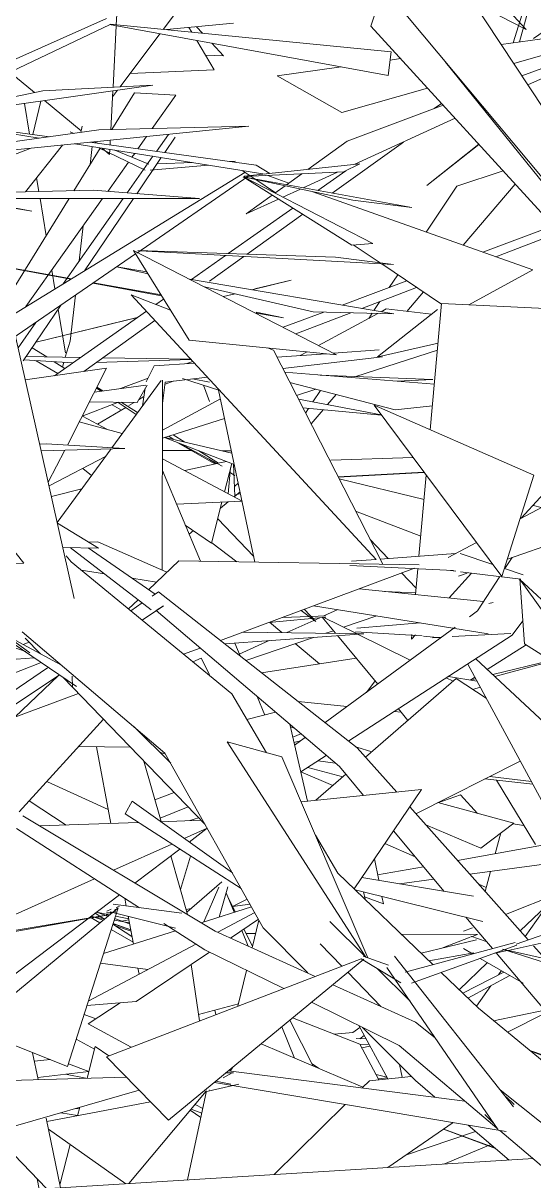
# Model space of a CAD drawing. Header units: millimetres. Extents: x 78096 to 288885, y -20632 to 149556.
# Drawn here: x 251387.7 to 251546.7, y 94326.8 to 94686.9 of the extents above; entities that cross this region are included whole.
import ezdxf

# ---------------------------------------------------------------- set-up
doc = ezdxf.new("R2010")
doc.units = ezdxf.units.MM
doc.layers.add('G-IMPT', color=8, linetype='Continuous', lineweight=9)
doc.layers.add('L-PLNT', color=71, linetype='Continuous', lineweight=9)

# ---------------------------------------------------------------- blocks, each defined once
blk = doc.blocks.new('ZZ-V - Tree Broadleaf 1 - 3dtree rotund SIMPLU-4826059-TOMH A-A')
at = {"layer": 'G-IMPT'}
for p, q in [((25920.43, 94558.52), (25810.83, 94724.53)), ((25796.48, 94706.32), (25920, 94558.25)), ((25799.48, 94686.02), (25803.47, 94697.95)), ((25717.16, 94688.39), (25554.16, 94615.78)), ((25718.11, 94686.41), (25568.38, 94615.09)), ((25804.9, 94670.65), (25718.13, 94686.45)), ((25805.8, 94677.97), (25718.36, 94686.61)), ((25799.48, 94686.02), (25917.53, 94556.68)), ((25886.93, 94686.84), (25840.04, 94680.29)), ((25843.94, 94674.37), (25886.97, 94686.62)), ((25846.5, 94670.5), (25887.58, 94685.79)), ((25887.87, 94685.77), (25848.36, 94667.69)), ((25805.8, 94677.97), (25804.9, 94670.65)), ((25808.71, 94675.9), (25805.49, 94675.45)), ((25917.75, 94556.82), (25822.75, 94674.82)), ((25790.23, 94673.32), (25770.35, 94670.54)), ((25731.56, 94667.6), (25655.01, 94656.79)), ((25731.56, 94667.6), (25697.34, 94665.91)), ((25790.44, 94659.14), (25770.35, 94670.54)), ((25652.57, 94656.45), (25697.34, 94665.91)), ((25790.44, 94659.14), (25817.09, 94666.72)), ((25792.06, 94650.25), (25821.97, 94661.38)), ((25696.26, 94651.12), (25657.95, 94657.21)), ((25699.46, 94651.57), (25659.03, 94657.1)), ((25825.68, 94657.31), (25794.43, 94643.01)), ((25714.79, 94653.69), (25621.43, 94640.77)), ((25761.51, 94654.85), (25621.86, 94640.73)), ((25714.79, 94653.69), (25761.51, 94654.85)), ((25766.46, 94639.97), (25707.31, 94649.37)), ((25763.77, 94642.77), (25712.04, 94649.85)), ((25792.06, 94650.25), (25779.85, 94641.43)), ((25833.04, 94649.25), (25816.86, 94636.41)), ((25816.86, 94636.41), (25833.07, 94649.21)), ((25763.77, 94642.77), (25768.02, 94640.14)), ((25777.96, 94640.06), (25773.22, 94636.64)), ((25789.07, 94640.56), (25778.45, 94635.7)), ((25713.04, 94634.91), (25604.1, 94632.38)), ((25713.04, 94634.91), (25746.13, 94632.33)), ((25772.78, 94636.31), (25769.63, 94634.04)), ((25777.58, 94635.3), (25772.08, 94632.79)), ((25746.13, 94632.33), (25604.17, 94632.31)), ((25693.92, 94628.38), (25673.76, 94632.32)), ((25768.78, 94633.42), (25760.66, 94627.56)), ((25770.76, 94632.18), (25760.66, 94627.56)), ((25693.92, 94628.38), (25679.12, 94630.89)), ((25611.69, 94624.49), (25706.27, 94607.41)), ((25706.05, 94607.28), (25611.71, 94624.46)), ((25713.15, 94606.17), (25734.16, 94602.37)), ((25734.31, 94602.14), (25712.94, 94606.03)), ((25737.08, 94597.67), (25724.87, 94602.43)), ((25801.13, 94520.12), (25724.87, 94602.43)), ((25821.5, 94599.74), (25817.98, 94560.39)), ((25880.92, 94596.78), (25821.5, 94599.74)), ((25772.24, 94595.23), (25763.32, 94596.85)), ((25772.24, 94595.23), (25763.73, 94596.99)), ((25820.24, 94597.88), (25801.51, 94583.17)), ((25769.13, 94585.2), (25767.33, 94585.9)), ((25769.13, 94585.2), (25803.17, 94518.6)), ((25787.85, 94584.27), (25802.01, 94585.27)), ((25820.39, 94587.35), (25801.74, 94583.17)), ((25732.02, 94580.3), (25744.54, 94581.19)), ((25770.24, 94583.02), (25785.55, 94584.1)), ((25772.02, 94579.53), (25803.14, 94583.17)), ((25732.02, 94580.3), (25729.56, 94575.3)), ((25819.25, 94574.62), (25772.64, 94578.33)), ((25818.78, 94576.12), (25783.73, 94577.45)), ((25729.42, 94574.28), (25713.43, 94572.18)), ((25734.18, 94575.81), (25718.86, 94554.86)), ((25726.69, 94568.94), (25729.82, 94574.34)), ((25734.5, 94516.73), (25734.66, 94575.86)), ((25735.48, 94575.26), (25734.64, 94568.56)), ((25735.48, 94575.26), (25748.61, 94576.8)), ((25752.5, 94572.6), (25740.8, 94576.39)), ((25749.23, 94575.26), (25744, 94576.26)), ((25807.02, 94566.64), (25774.28, 94575.12)), ((25818.78, 94576.12), (25807.65, 94575.55)), ((25729.25, 94573.34), (25728.35, 94567.85)), ((25763.38, 94519.27), (25752.06, 94572.74)), ((25726.69, 94568.94), (25711.84, 94569.08)), ((25802.7, 94565.06), (25776.9, 94569.98)), ((25778.31, 94567.23), (25802.76, 94564.99)), ((25800.46, 94568.07), (25850.16, 94546.28)), ((25800.46, 94568.07), (25840.28, 94514.75)), ((25807.02, 94566.64), (25818.65, 94567.92)), ((25718.59, 94554.5), (25701.85, 94531.61)), ((25864.23, 94552.66), (25846.29, 94532.9)), ((25746.42, 94519.56), (25734.59, 94547.78)), ((25816.71, 94546.31), (25814.45, 94521.08)), ((25850.16, 94546.28), (25840.28, 94514.75)), ((25845.9, 94532.69), (25859.55, 94540.01)), ((25841.98, 94520.19), (25866.49, 94528.65)), ((25711.69, 94525.45), (25714.53, 94525.6)), ((25735.95, 94516.09), (25714.53, 94525.6)), ((25804.82, 94520.39), (25799.22, 94526.32)), ((25823.5, 94520.67), (25832.33, 94525.4)), ((25739.71, 94519.67), (25730.26, 94510.67)), ((25739.71, 94519.67), (25814.51, 94518.41)), ((25793.44, 94519.56), (25801.11, 94520.12)), ((25802.35, 94520.21), (25825.81, 94521.9)), ((25837.48, 94518.5), (25827.29, 94521.99)), ((25843.45, 94520.69), (25841.2, 94517.23)), ((25709.34, 94516.81), (25716.55, 94515.64)), ((25813.07, 94517.38), (25752.64, 94494.88)), ((25792.94, 94518.26), (25825.17, 94516.64)), ((25814.11, 94517.2), (25813.39, 94509.19)), ((25825.91, 94516.44), (25824.27, 94516.64)), ((25846.19, 94513.95), (25827.37, 94516.26)), ((25846.92, 94515.27), (25841.07, 94517.27)), ((25725.1, 94514.24), (25732.71, 94513.01)), ((25813.56, 94511.12), (25809.06, 94515.89)), ((25830.81, 94515.84), (25823.82, 94508.13)), ((25826.77, 94514.93), (25829.4, 94515.84)), ((25839.6, 94514.76), (25832.68, 94504.12)), ((25845.69, 94514.04), (25856.32, 94499.38)), ((25890.53, 94472.13), (25845.73, 94514.01)), ((25845.81, 94514.08), (25847.31, 94493.84)), ((25795.86, 94510.97), (25834.58, 94507.04)), ((25803.75, 94510.17), (25813.44, 94509.71)), ((25727.02, 94507.58), (25724.02, 94504.73)), ((25836.03, 94497.01), (25781.66, 94505.68)), ((25836.24, 94506.35), (25837.5, 94506.7)), ((25832.68, 94504.12), (25830.19, 94502.29)), ((25825.76, 94499.04), (25785.27, 94469.34)), ((25795.09, 94498.69), (25814.78, 94500.4)), ((25846.78, 94500.97), (25843.46, 94496.5)), ((25753.97, 94493.83), (25797.27, 94497)), ((25797.27, 94497), (25759.73, 94497.52)), ((25843.46, 94496.5), (25792.57, 94463.63)), ((25794.73, 94497.58), (25815.43, 94496.29)), ((25812.27, 94496.72), (25812.14, 94495.27)), ((25813.35, 94496.6), (25812.14, 94495.27)), ((25821.18, 94495.69), (25815.89, 94496.21)), ((25818.69, 94495.75), (25821.48, 94495.9)), ((25824.74, 94496.08), (25843.08, 94497.07)), ((25691.29, 94493.6), (25693.11, 94494.36)), ((25746.35, 94492.53), (25741.18, 94490.61)), ((25758.77, 94490.07), (25757.1, 94494.06)), ((25887.85, 94468.12), (25847.31, 94493.84)), ((25678.53, 94488.32), (25694.67, 94489.5)), ((25696.82, 94488.03), (25684.15, 94483.09)), ((25859.7, 94432.02), (25829.62, 94487.55)), ((25866.3, 94457.37), (25832.16, 94489.19)), ((25702.24, 94483.99), (25688.64, 94471.04)), ((25708.49, 94478.44), (25688.64, 94471.04)), ((25766.47, 94471.71), (25764.06, 94477.46)), ((25690, 94441.59), (25716.23, 94470.43)), ((25779, 94464.75), (25775.72, 94462.34)), ((25708.46, 94461.88), (25724.67, 94461.69)), ((25714.07, 94461.82), (25718.53, 94437.99)), ((25785.61, 94459.13), (25777.65, 94453.99)), ((25728.84, 94457.38), (25734.19, 94438.54)), ((25727.06, 94438.29), (25696.35, 94437.2)), ((25746.61, 94438.98), (25734.01, 94438.53)), ((25743.08, 94438.85), (25745.84, 94439.77)), ((25741.39, 94433.27), (25748.55, 94436.49)), ((25748.56, 94436.46), (25742.91, 94432.19)), ((25719.4, 94423.4), (25737.56, 94431.55)), ((25740, 94429.99), (25726.04, 94419.43)), ((25737.22, 94427.88), (25742.41, 94409.63)), ((25684.62, 94407.79), (25713.49, 94420.75)), ((25721.21, 94415.78), (25682.76, 94386.72)), ((25752.17, 94418.19), (25747.43, 94407.36)), ((25754.93, 94418.23), (25752.23, 94408.87)), ((25754.41, 94416.4), (25756.92, 94410.35)), ((25797.2, 94416.7), (25797.68, 94414.38)), ((25722.9, 94414.7), (25723.35, 94412.3)), ((25757.28, 94410.46), (25755.01, 94414.96)), ((25723.95, 94409.1), (25725.56, 94400.47)), ((25759.28, 94404.65), (25761.29, 94399.81)), ((25762.66, 94399.84), (25759.98, 94405.12)), ((25726.97, 94392.94), (25727.32, 94391.07)), ((25750.86, 94379.9), (25751.25, 94378.5)), ((25710.2, 94378.59), (25713.87, 94377.21)), ((25781.55, 94362.5), (25774.3, 94376.82)), ((25771.71, 94374.68), (25775.74, 94364.98)), ((25795.71, 94375.1), (25804.77, 94358.56)), ((25713.45, 94367.74), (25707.74, 94370.87)), ((25711.15, 94358.73), (25713.67, 94368.57)), ((25717.94, 94365.71), (25713.67, 94368.57)), ((25796.95, 94355.93), (25765.32, 94369.42)), ((25705.3, 94363.24), (25711.7, 94360.87)), ((25808.38, 94362.95), (25809.2, 94359.01)), ((25796.74, 94355.73), (25799.02, 94357.97)), ((25812.02, 94359.29), (25799.02, 94357.97)), ((25748.35, 94354.83), (25742.41, 94327.08)), ((25747.16, 94349.28), (25744.79, 94350.58)), ((25769.4, 94328.74), (25791.52, 94350.57)), ((25702.92, 94347.99), (25708.18, 94347.11)), ((25707.55, 94349.31), (25708.72, 94349.21)), ((25708.18, 94347.08), (25708.84, 94349.68)), ((25746.57, 94346.54), (25743.27, 94348.75)), ((25743.57, 94349.12), (25746.86, 94347.9)), ((25825.06, 94344.91), (25804.73, 94330.92)), ((25832.05, 94342.14), (25810.3, 94334.75)), ((25838.31, 94336.84), (25822.08, 94342.86)), ((25822.14, 94342.9), (25838.02, 94337.09)), ((25702.67, 94325.55), (25705.88, 94338.1)), ((25836.85, 94338.08), (25822.19, 94331.99)), ((25695.57, 94327.42), (25696.26, 94324.24))]:
    blk.add_line(p, q, dxfattribs=at)
blk = doc.blocks.new('ZZ-V - Tree Broadleaf 1 - 3dtree rotund SIMPLU-4826034-TOMH A-A')
at = {"layer": 'G-IMPT'}
for p, q in [((25796.04, 94643.19), (25760.01, 94639.27)), ((25796.04, 94643.19), (25790.97, 94640.64)), ((25760.27, 94640.43), (25683.87, 94593.72)), ((25761.17, 94639.18), (25726.58, 94615.4)), ((25812.19, 94629.61), (25759.74, 94639.07)), ((25759.74, 94639.06), (25793.89, 94631.86)), ((25759.77, 94639.08), (25793.51, 94617.88)), ((25800.08, 94618.42), (25759.79, 94639.1)), ((25760.01, 94639.26), (25790.97, 94640.64)), ((25812.19, 94629.61), (25793.89, 94631.86)), ((25800.08, 94618.42), (25793.51, 94617.88)), ((25726.22, 94615.16), (25687.69, 94588.67)), ((25742.89, 94588.31), (25725.56, 94616.23)), ((25788.79, 94583.78), (25725.56, 94616.23)), ((25726.95, 94616.17), (25788.43, 94614.15)), ((25806.52, 94611.8), (25727.6, 94616.1)), ((25806.52, 94611.8), (25788.43, 94614.15)), ((25729.72, 94609.53), (25720.42, 94611.11)), ((25720.42, 94611.11), (25730.11, 94608.9)), ((25806.64, 94596.48), (25743, 94607.28)), ((25747.67, 94604.89), (25781.55, 94597.14)), ((25806.64, 94596.48), (25781.55, 94597.14)), ((25691.42, 94518.99), (25632.02, 94592.91)), ((25688.74, 94590), (25707.16, 94507.99)), ((25742.89, 94588.31), (25788.79, 94583.78)), ((25691.9, 94575.93), (25717.22, 94579.58)), ((25717.22, 94579.58), (25704.99, 94555.69)), ((25698.42, 94556.09), (25696.4, 94555.91)), ((25722.87, 94554.62), (25698.42, 94556.09)), ((25722.87, 94554.62), (25696.85, 94553.89)), ((25704.17, 94554.09), (25699.05, 94544.09)), ((25701.91, 94531.37), (25714.66, 94523.65)), ((25703.59, 94523.86), (25714.66, 94523.65)), ((25705.92, 94523.82), (25731.11, 94504.43)), ((25711.43, 94523.72), (25732.31, 94509.25)), ((25706.21, 94519.38), (25704.67, 94521.17)), ((25691.42, 94518.99), (25631.53, 94517.5)), ((25756.19, 94478.25), (25706.21, 94519.38)), ((25733.32, 94509.99), (25731.36, 94508.65)), ((25795.24, 94461.54), (25733.32, 94509.99)), ((25670.16, 94507.91), (25693.28, 94491.03)), ((25728.32, 94506.58), (25724.74, 94504.13)), ((25734.91, 94505.65), (25728.26, 94501.24)), ((25734.91, 94505.65), (25732.62, 94504.21)), ((25789.68, 94455.66), (25732.62, 94504.21)), ((25672.55, 94497.97), (25692.06, 94491.44)), ((25685.5, 94495.74), (25707.82, 94480.55)), ((25686, 94496.47), (25703.17, 94487.17)), ((25735.38, 94459.86), (25690.9, 94497.57)), ((25691.89, 94495.63), (25696.64, 94490.7)), ((25746.61, 94489.39), (25744.05, 94488.24)), ((25746.61, 94489.39), (25749.23, 94484.32)), ((25698.77, 94486.4), (25680.08, 94473.64)), ((25702.52, 94484.16), (25681.2, 94470.01)), ((25706.49, 94483.81), (25706.61, 94480.49)), ((25703.72, 94483.38), (25747.89, 94437.65)), ((25767.01, 94459.99), (25756.19, 94478.25)), ((25760.9, 94470.29), (25769.82, 94472.56)), ((25725.8, 94467.99), (25737.16, 94456.7)), ((25779.76, 94444.92), (25774.21, 94468.82)), ((25771.78, 94458.68), (25754.72, 94463.35)), ((25754.72, 94463.35), (25797.87, 94396.39)), ((25765.99, 94405.52), (25735.38, 94459.86)), ((25771.78, 94458.68), (25798.54, 94396.15)), ((25807.53, 94447.73), (25795.24, 94461.54)), ((25797.22, 94446.68), (25789.68, 94455.66)), ((25815.19, 94448.5), (25777.76, 94444.72)), ((25815.19, 94448.5), (25794.25, 94417.68)), ((25725.12, 94444.87), (25722.95, 94440.92)), ((25725.12, 94444.87), (25756.37, 94422.59)), ((25759.11, 94417.73), (25722.95, 94440.92)), ((25838.57, 94412.84), (25811.57, 94443.18)), ((25751.02, 94404.48), (25691.16, 94440.31)), ((25727.45, 94411.77), (25689.12, 94436.44)), ((25789.17, 94422.56), (25782.21, 94434.31)), ((25822.27, 94416.86), (25806.47, 94435.67)), ((25818.8, 94394.09), (25789.17, 94422.56)), ((25796.63, 94421.18), (25831.4, 94415.33)), ((25794.59, 94417.35), (25834.28, 94407.44)), ((25892.17, 94417.12), (25844.71, 94400.44)), ((25675.29, 94374.15), (25720.8, 94411.76)), ((25705.02, 94362.38), (25720.8, 94411.76)), ((25719.25, 94412.83), (25740.6, 94410.06)), ((25720.19, 94411.83), (25721.18, 94412.3)), ((25746.63, 94407.11), (25762.31, 94412.05)), ((25848.48, 94401.77), (25838.57, 94412.84)), ((25913.13, 94414.22), (25842.16, 94398.51)), ((25631.13, 94395), (25718.29, 94409.69)), ((25717.33, 94409.5), (25644.93, 94396.48)), ((25717.22, 94410.17), (25718.86, 94410.15)), ((25717.25, 94410.7), (25718.62, 94411.29)), ((25718.29, 94410.51), (25738.66, 94405.43)), ((25719.86, 94411.31), (25719.86, 94410.14)), ((25751.83, 94404.11), (25763.34, 94410.23)), ((25755.79, 94402.31), (25764.5, 94408.16)), ((25831.21, 94406.22), (25829, 94408.85)), ((25716.25, 94397.53), (25738.61, 94404.58)), ((25747.81, 94398.66), (25735.06, 94406.87)), ((25782.12, 94390.35), (25751.02, 94404.48)), ((25764.63, 94407.93), (25762.51, 94399.26)), ((25779.89, 94391.56), (25765.99, 94405.52)), ((25786.69, 94407.5), (25797.86, 94396.42)), ((25837.31, 94399.05), (25831.21, 94406.22)), ((25844.41, 94400.96), (25810.12, 94391.76)), ((25815.14, 94397.6), (25832.4, 94401.76)), ((25830.56, 94402.88), (25835.41, 94401.28)), ((25711.5, 94382.66), (25745, 94400.47)), ((25726.38, 94382.58), (25749.23, 94397.91)), ((25772.34, 94386.6), (25747.81, 94398.66)), ((25783.72, 94400.56), (25790.48, 94393.56)), ((25844.9, 94400.12), (25812.1, 94388.28)), ((25817.56, 94395.28), (25831.49, 94397.7)), ((25828.32, 94399.03), (25831.15, 94397.4)), ((25841.87, 94398.45), (25837.74, 94397.53)), ((25874.59, 94355.14), (25838.46, 94397.69)), ((25914.59, 94375.41), (25840.44, 94398.9)), ((25840.44, 94398.9), (25896.53, 94386.22)), ((25853.73, 94395.9), (25850.14, 94399.9)), ((25715.28, 94394.5), (25730.06, 94392.53)), ((25796.48, 94395.87), (25717.13, 94365.39)), ((25736.5, 94345.66), (25797.29, 94395.77)), ((25743.54, 94394.09), (25746.13, 94376.53)), ((25796.48, 94395.9), (25808.8, 94388.37)), ((25797.03, 94396.69), (25804.91, 94393.85)), ((25806.88, 94396.74), (25843.92, 94349.82)), ((25833.54, 94396.02), (25846.84, 94388.32)), ((25760.81, 94392.27), (25758.08, 94381.12)), ((25792.32, 94391.67), (25802.56, 94381.07)), ((25801.41, 94392.89), (25811.68, 94382.69)), ((25804.47, 94393.21), (25839.09, 94342.68)), ((25832.97, 94380.47), (25821.36, 94391.62)), ((25813.39, 94376.15), (25787.66, 94387.83)), ((25711.07, 94381.3), (25726.38, 94382.58)), ((25721.43, 94382.17), (25711.5, 94375.66)), ((25745.83, 94378.56), (25758.27, 94381.89)), ((25808.27, 94368.92), (25781, 94382.34)), ((25878.44, 94343.18), (25832.97, 94380.47)), ((25711.5, 94375.66), (25724.86, 94368.36)), ((25819.5, 94371.27), (25813.39, 94376.15)), ((25675.29, 94374.15), (25705.02, 94362.38)), ((25813.33, 94357.98), (25796.83, 94374.55)), ((25838.73, 94343.2), (25808.27, 94368.92)), ((25694.19, 94366.67), (25695.92, 94358.3)), ((25736.5, 94345.66), (25717.13, 94365.39)), ((25756.53, 94362.18), (25755.71, 94360.97)), ((25659.2, 94357.25), (25723.33, 94359.08)), ((25751.24, 94357.81), (25755.89, 94356.93)), ((25753.53, 94358.85), (25756.32, 94360.42)), ((25754.42, 94360.43), (25756.7, 94360.43)), ((25755.16, 94361.04), (25828.74, 94351.64)), ((25819.41, 94352.83), (25813.33, 94357.98)), ((25672.08, 94339.17), (25727.35, 94354.98)), ((25748.21, 94354.66), (25724.18, 94325.96)), ((25747.89, 94354.52), (25758.38, 94356.93)), ((25749.23, 94355.05), (25749.3, 94355.01)), ((25750.8, 94357.45), (25841.54, 94342.12)), ((25869.94, 94331.05), (25839.7, 94355.17)), ((25698.6, 94345.27), (25730.89, 94351.38)), ((25841.6, 94352.97), (25844.06, 94350.52)), ((25835, 94347.48), (25837.74, 94344.64)), ((25698.39, 94346.31), (25702.86, 94324.65)), ((25842.56, 94333.25), (25829.71, 94344.12)), ((25681.63, 94341.9), (25698.5, 94324.38)), ((25699.1, 94342.88), (25723.22, 94325.9)), ((25853.94, 94330.36), (25839.63, 94342.45)), ((25694.33, 94324.12), (25850.14, 94333.71))]:
    blk.add_line(p, q, dxfattribs=at)
blk = doc.blocks.new('ZZ-V - Tree Broadleaf 2 - 3dtree rotund SIMPLU-4826084-TOMH A-A')
at = {"layer": 'G-IMPT'}
for p, q in [((25756.74, 94686.92), (25735.81, 94684.89)), ((25743.74, 94684.1), (25742.86, 94685.57)), ((25747.08, 94683.77), (25745.21, 94685.8)), ((25750.74, 94672.35), (25745.28, 94681.51)), ((25753.61, 94676.72), (25749.97, 94680.65)), ((25747.99, 94676.97), (25753.61, 94676.72)), ((25750.74, 94672.35), (25724.56, 94671.3)), ((25691.64, 94661.96), (25693.2, 94652.42)), ((25694.25, 94652.28), (25696.71, 94662.68)), ((25712.13, 94642.99), (25712.76, 94648.5)), ((25695.44, 94638.81), (25696.14, 94634.52)), ((25826.28, 94636.24), (25840.63, 94640.93)), ((25826.28, 94636.24), (25816.73, 94621.94)), ((25844.38, 94636.82), (25828.23, 94617.85)), ((25696.5, 94632.33), (25698.4, 94620.8)), ((25708.7, 94612.98), (25709.94, 94623.87)), ((25700.15, 94610.1), (25701.11, 94604.26)), ((25807.85, 94608.65), (25805.22, 94604.71)), ((25815.84, 94603.3), (25810.7, 94597.27)), ((25705.85, 94588.01), (25707.48, 94602.27)), ((25802.29, 94600.32), (25800.43, 94597.54)), ((25702.16, 94597.88), (25704.38, 94584.34)), ((25799.85, 94596.66), (25798.79, 94595.08)), ((25694.04, 94585.93), (25698.57, 94583.09)), ((25704.35, 94583), (25705.85, 94588.01)), ((25695.29, 94581.83), (25702.03, 94577.95)), ((25700.94, 94581.59), (25704.25, 94579.51)), ((25703.45, 94580.01), (25703.87, 94581.39)), ((25716.08, 94572.53), (25714.2, 94573.7)), ((25714.03, 94573.35), (25715.47, 94572.45)), ((25715.52, 94572.45), (25714.07, 94573.43)), ((25783.81, 94572.65), (25781.45, 94569.12)), ((25788.67, 94571.39), (25785.99, 94568.25)), ((25718.91, 94568.23), (25721.8, 94566.56)), ((25726.41, 94565.18), (25720.78, 94568.95)), ((25726.86, 94565.8), (25721.76, 94568.99)), ((25780.09, 94567.07), (25779.13, 94565.64)), ((25784.64, 94566.65), (25780.87, 94562.23)), ((25737.94, 94557.48), (25736.55, 94558.41)), ((25741.61, 94556.6), (25737.96, 94558.88)), ((25739.4, 94556.42), (25750.9, 94549.81)), ((25740.26, 94556.09), (25753.22, 94549.12)), ((25752.09, 94550.07), (25745.93, 94553.91)), ((25741.55, 94547.72), (25751.64, 94549.97)), ((25749.23, 94551.19), (25751.29, 94549.89)), ((25751.86, 94550.02), (25754.5, 94550.61)), ((25753.94, 94541.12), (25756.18, 94549.96)), ((25755.83, 94548.6), (25755.04, 94540.53)), ((25756.67, 94549.77), (25757.12, 94539.8)), ((25812.6, 94551.81), (25787.06, 94551)), ((25755.47, 94547.17), (25757.11, 94546.23)), ((25755.49, 94547.25), (25757.11, 94546.23)), ((25816.01, 94547.25), (25789.27, 94545.8)), ((25789.27, 94545.8), (25816.01, 94547.25)), ((25816.07, 94547.17), (25789.32, 94545.7)), ((25758.19, 94543.78), (25756.98, 94542.82)), ((25749.89, 94525.17), (25753.12, 94537.92)), ((25755.03, 94538), (25752.65, 94536.03)), ((25758.76, 94541.08), (25756.9, 94539.54)), ((25758.86, 94540.64), (25757.11, 94540.05)), ((25852.49, 94536.22), (25850.14, 94536.88)), ((25741.7, 94530.81), (25749.89, 94525.17)), ((25751.8, 94532.69), (25763.02, 94520.97)), ((25744.22, 94529.08), (25742.89, 94527.98)), ((25757.77, 94519.37), (25749.93, 94525.3)), ((25785.49, 94502.13), (25767.75, 94500.5)), ((25780.27, 94502.36), (25771.97, 94502.08)), ((25783.59, 94501.95), (25773.31, 94497.33)), ((25782.34, 94500.79), (25777.78, 94504.24)), ((25778.71, 94504.59), (25782.34, 94500.79)), ((25785.32, 94502.53), (25780.82, 94502.38)), ((25784.29, 94502.14), (25788.47, 94497.12)), ((25795.01, 94497.03), (25784.63, 94502.14)), ((25789.21, 94504.48), (25784.85, 94502.52)), ((25790.96, 94499.02), (25801.33, 94502.55)), ((25767.78, 94494.84), (25758.52, 94490.68)), ((25760.56, 94488.68), (25781.65, 94495.85)), ((25785.49, 94497.16), (25787.79, 94497.94)), ((25789.07, 94496.4), (25801.62, 94481.33)), ((25811.75, 94488.77), (25795.35, 94496.86)), ((25794.9, 94489.4), (25765.47, 94484.83)), ((25832.49, 94482.25), (25823.65, 94483.7)), ((25800.81, 94482.3), (25798.12, 94478.76)), ((25825.07, 94482.2), (25822.95, 94483.25)), ((25833.52, 94480.35), (25831.19, 94479.65)), ((25792.08, 94474.34), (25776.83, 94475.95)), ((25808.04, 94473.62), (25811.03, 94470.03)), ((25808.93, 94472.55), (25806.75, 94472.78)), ((25774.41, 94467.99), (25775.63, 94467.61)), ((25777.66, 94465.89), (25775.15, 94464.78)), ((25777.6, 94463.72), (25775.54, 94463.11)), ((25735.18, 94459.62), (25733.73, 94460.11)), ((25795.07, 94461.67), (25799.74, 94460.24)), ((25790.76, 94452.46), (25779.86, 94455.41)), ((25788.36, 94456.78), (25783.09, 94457.5)), ((25787.66, 94449.78), (25777.67, 94454)), ((25849.85, 94450.2), (25834.95, 94451.82)), ((25836.47, 94452.59), (25849.43, 94450.98)), ((25843.93, 94438.06), (25820.34, 94444.45)), ((25827.33, 94446.87), (25820.37, 94444.44)), ((25827.33, 94446.87), (25832.66, 94441.11)), ((25833.67, 94430.29), (25816.61, 94437.51)), ((25843.93, 94438.06), (25833.67, 94430.29)), ((25847.07, 94437.35), (25843.64, 94437.83)), ((25839.96, 94435.05), (25838.21, 94428.55)), ((25803.77, 94431.7), (25813.25, 94427.61)), ((25801.91, 94420.29), (25800.58, 94427)), ((25836.75, 94423.06), (25835.06, 94416.78)), ((25833.04, 94419.06), (25835.4, 94418.04)), ((25803.36, 94412.98), (25802.9, 94415.27)), ((25858.36, 94416.44), (25841.41, 94409.66)), ((25858.36, 94416.44), (25845.99, 94404.54)), ((25803.36, 94412.98), (25797.53, 94415.14)), ((25854.56, 94412.79), (25847.55, 94402.8)), ((25831.12, 94405.55), (25828.33, 94404.44)), ((25835.77, 94394.72), (25826.96, 94386.25)), ((25840.87, 94391.77), (25828.08, 94385.17)), ((25842.75, 94390.69), (25829.63, 94383.68)), ((25840.11, 94392.21), (25839.19, 94390.91)), ((25836.81, 94387.52), (25832.31, 94381.11)), ((25853.61, 94379.85), (25837.69, 94376.6)), ((25854.14, 94379.22), (25842, 94373.06)), ((25793.95, 94372.99), (25787.95, 94372.45)), ((25796.03, 94374.51), (25793.85, 94372.98)), ((25797.97, 94370.96), (25794.87, 94371.06)), ((25797.41, 94371.99), (25796.06, 94371.02)), ((25798.88, 94369.3), (25796.08, 94369.23)), ((25799.19, 94368.74), (25796.62, 94368.22)), ((25848.94, 94367.37), (25866.52, 94361.26)), ((25865.92, 94360.85), (25850.14, 94366.85)), ((25699.61, 94364.52), (25694.72, 94364.08)), ((25711.68, 94360.78), (25695.77, 94359)), ((25704.42, 94359.97), (25710.78, 94358.72)), ((25801.13, 94359.85), (25804.49, 94359.06)), ((25804.63, 94358.8), (25801.86, 94358.49))]:
    blk.add_line(p, q, dxfattribs=at)
blk = doc.blocks.new('ZZ-V - Tree Broadleaf 2 - 3dtree rotund SIMPLU-4826109-TOMH A-A')
at = {"layer": 'G-IMPT'}
for p, q in [((25784.02, 94753.54), (25847.83, 94684.98)), ((25754.34, 94710.86), (25734.86, 94684.98)), ((25850.04, 94700.82), (25843.76, 94680.81)), ((25850.12, 94697.19), (25845.76, 94681.08)), ((25847.83, 94684.98), (25831.4, 94693.37)), ((25720.39, 94689.59), (25720.23, 94686.43)), ((25862.02, 94690.45), (25850.14, 94682.1)), ((25720.21, 94686.07), (25719.23, 94666.99)), ((25733.82, 94683.6), (25721.4, 94667.1)), ((25687.14, 94671.66), (25694.77, 94665.37)), ((25719.17, 94665.85), (25718.54, 94653.78)), ((25718.81, 94653.79), (25725.91, 94665.27)), ((25720.62, 94666.05), (25719.07, 94664)), ((25738.81, 94664.46), (25725.91, 94665.27)), ((25738.81, 94664.46), (25731.44, 94654.1)), ((25697.84, 94662.84), (25709.28, 94653.41)), ((25821.46, 94661.93), (25819.22, 94660.36)), ((25705.87, 94653.11), (25707.06, 94652.62)), ((25709.59, 94654.85), (25709.18, 94652.91)), ((25713.46, 94649.99), (25714.69, 94649.48)), ((25718.37, 94650.49), (25718.3, 94648.99)), ((25729.68, 94651.63), (25726.96, 94647.81)), ((25736.43, 94652.31), (25732.7, 94647.02)), ((25738.54, 94651.46), (25735.29, 94646.67)), ((25809.58, 94649.94), (25787.47, 94634.07)), ((25693.47, 94647.97), (25660.11, 94635)), ((25691.98, 94634.42), (25703.45, 94648.98)), ((25707.04, 94634.77), (25715.21, 94647.98)), ((25714.79, 94648.18), (25729.17, 94641.18)), ((25715.82, 94648.02), (25718.15, 94646.1)), ((25718.23, 94647.63), (25718.15, 94646.1)), ((25719.8, 94647.38), (25730.33, 94643.06)), ((25725.97, 94646.41), (25725.11, 94645.2)), ((25724.03, 94643.68), (25717.55, 94634.56)), ((25731.63, 94645.51), (25723.58, 94634.09)), ((25734.22, 94645.09), (25726.59, 94633.86)), ((25748.93, 94642.76), (25730.78, 94641.18)), ((25744.08, 94643.53), (25732.91, 94643.17)), ((25757.35, 94643.96), (25755.5, 94643.9)), ((25759.41, 94641.09), (25763.42, 94638.41)), ((25773.94, 94637.16), (25767.12, 94639.58)), ((25791.72, 94641.02), (25782.99, 94634.88)), ((25763.68, 94638.23), (25769.78, 94634.15)), ((25685.4, 94599.79), (25705.53, 94632.33)), ((25715.96, 94632.33), (25692.07, 94598.73)), ((25722.34, 94632.33), (25703.64, 94605.8)), ((25725.55, 94632.33), (25710.31, 94609.88)), ((25849.86, 94610.16), (25781.44, 94634.49)), ((25775.19, 94629.39), (25755.07, 94615.25)), ((25778.26, 94627.46), (25760.97, 94615.05)), ((25856.2, 94623.87), (25834.37, 94615.67)), ((25858.09, 94621.8), (25838.42, 94614.23)), ((25794.01, 94617.92), (25802.33, 94612.34)), ((25754.22, 94614.65), (25743.6, 94607.18)), ((25759.97, 94614.34), (25749.23, 94606.63)), ((25802.85, 94612), (25821.48, 94599.52)), ((25849.86, 94610.16), (25829.92, 94599.32)), ((25774.67, 94606.94), (25762.46, 94603.98)), ((25763.4, 94604.24), (25774.67, 94606.94)), ((25810.67, 94606.76), (25790.58, 94599.21)), ((25757.11, 94602.73), (25753.55, 94601.86)), ((25757.2, 94602.71), (25753.61, 94601.84)), ((25813.72, 94604.72), (25796.7, 94598.17)), ((25703.09, 94599.26), (25691.26, 94581.83)), ((25734.95, 94601.1), (25732.57, 94599.43)), ((25726.74, 94595.33), (25695.24, 94587.7)), ((25726.8, 94595.37), (25695.25, 94587.71)), ((25729.59, 94597.33), (25701.03, 94577.25)), ((25784.85, 94597.06), (25772.2, 94592.3)), ((25793.23, 94596.83), (25776.16, 94590.26)), ((25783.22, 94586.64), (25801.62, 94596.61)), ((25802.63, 94597.16), (25804.21, 94598.02)), ((25818.34, 94596.39), (25804.21, 94598.02)), ((25695.2, 94593.83), (25689.65, 94585.96)), ((25732.26, 94594.45), (25710.13, 94578.56)), ((25777.48, 94583.53), (25779.62, 94584.69)), ((25820.19, 94585.15), (25794.77, 94577.03)), ((25706.66, 94581.21), (25691.53, 94582.23)), ((25692.17, 94583.18), (25709.11, 94582.93)), ((25713.98, 94581.32), (25743.48, 94582.33)), ((25716.06, 94582.82), (25743.41, 94582.41)), ((25744.05, 94581.72), (25742.21, 94581.03)), ((25730.15, 94576.49), (25721.5, 94573.24)), ((25737.93, 94575.55), (25735.4, 94574.57)), ((25749.23, 94569.25), (25747.33, 94574.28)), ((25728.82, 94570.74), (25727.16, 94569.75)), ((25782.29, 94573.04), (25776.32, 94571.13)), ((25720.9, 94568.99), (25709.56, 94564.63)), ((25723.15, 94567.36), (25714.43, 94562.17)), ((25725.81, 94568.95), (25724.17, 94567.97)), ((25734.62, 94560.3), (25752.63, 94570.06)), ((25722.1, 94559.3), (25708.68, 94562.9)), ((25709.71, 94564.69), (25717.51, 94560.53)), ((25753.92, 94563.98), (25734.61, 94557.81)), ((25756.95, 94549.67), (25735.27, 94558.02)), ((25735.46, 94558.08), (25756.22, 94553.11)), ((25699.3, 94542.98), (25716.82, 94552.07)), ((25743.72, 94553.94), (25734.6, 94554.02)), ((25756.06, 94553.84), (25753.07, 94553.86)), ((25734.6, 94551.43), (25759.37, 94538.23)), ((25712.51, 94546.19), (25709.79, 94548.43)), ((25789.61, 94545.12), (25816.04, 94538.79)), ((25700.05, 94539.65), (25709.47, 94542.02)), ((25738.97, 94537.32), (25759.38, 94538.18)), ((25815.01, 94527.3), (25794.73, 94535.11)), ((25771.75, 94497.35), (25767.87, 94500.55)), ((25783.53, 94487.64), (25775.93, 94493.91)), ((25847.83, 94493.51), (25835.71, 94485.88)), ((25855.43, 94488.69), (25837.4, 94484.31)), ((25855.76, 94488.48), (25838.07, 94483.68)), ((25797.85, 94458.61), (25826.03, 94483.03)), ((25835.38, 94476.91), (25826.03, 94483.03)), ((25832.08, 94483.01), (25830.38, 94482.6)), ((25831.84, 94483.44), (25830.58, 94482.65)), ((25845.96, 94457.38), (25813.51, 94441)), ((25782.36, 94445.18), (25791.69, 94453.27)), ((25850.68, 94431.39), (25838.56, 94451.43)), ((25717.73, 94442.29), (25698.77, 94450.96)), ((25738.25, 94447.64), (25732.26, 94445.31)), ((25693.12, 94445.02), (25704.65, 94437.49)), ((25742.59, 94443.13), (25733.9, 94439.57)), ((25859.51, 94432.37), (25826.47, 94426.43)), ((25743.37, 94427.82), (25740.2, 94417.41)), ((25883.41, 94429.42), (25830.26, 94422.18)), ((25815.84, 94424.52), (25801.58, 94421.96)), ((25742.2, 94410.37), (25753.13, 94419.85)), ((25819.09, 94420.66), (25808.4, 94419.2)), ((25760.94, 94414.47), (25756.41, 94412.19)), ((25761.85, 94412.86), (25756.44, 94412.12)), ((25715.12, 94407.07), (25712.06, 94408.87)), ((25716.67, 94408.34), (25712.31, 94409.05)), ((25716.11, 94407.88), (25712.44, 94409.15)), ((25712.47, 94409.17), (25716.13, 94407.9)), ((25716.56, 94408.25), (25713.66, 94410.08)), ((25718.15, 94409.57), (25714.11, 94410.42)), ((25717.64, 94409.15), (25714.11, 94410.41)), ((25724.39, 94406.73), (25719.72, 94408.4)), ((25724.09, 94408.32), (25719.98, 94409.19)), ((25724.14, 94408.04), (25721.87, 94407.63)), ((25743.52, 94411.52), (25741.95, 94411.24)), ((25725.46, 94401), (25718.64, 94405.01)), ((25725.11, 94402.86), (25719.15, 94406.62)), ((25724.73, 94404.89), (25719.21, 94406.8)), ((25719.22, 94406.82), (25724.73, 94404.9)), ((25724.32, 94407.1), (25719.56, 94407.87)), ((25724.81, 94404.48), (25719.7, 94406.28)), ((25763.61, 94403.75), (25760.67, 94403.76)), ((25832.71, 94403.47), (25808.94, 94403.56)), ((25830.37, 94402.56), (25821.61, 94399.16)), ((25832.71, 94403.47), (25830.75, 94402.71)), ((25796.04, 94369.3), (25775.09, 94377.47)), ((25796.04, 94369.3), (25801.98, 94358.27)), ((25783.14, 94361.82), (25781.19, 94363.21))]:
    blk.add_line(p, q, dxfattribs=at)

msp = doc.modelspace()

# ---------------------------------------------------------------- block references
at = {"layer": 'L-PLNT'}
for name in ['ZZ-V - Tree Broadleaf 1 - 3dtree rotund SIMPLU-4826059-TOMH A-A', 'ZZ-V - Tree Broadleaf 2 - 3dtree rotund SIMPLU-4826109-TOMH A-A', 'ZZ-V - Tree Broadleaf 2 - 3dtree rotund SIMPLU-4826084-TOMH A-A', 'ZZ-V - Tree Broadleaf 1 - 3dtree rotund SIMPLU-4826034-TOMH A-A']:
    msp.add_blockref(name, (225696.455, 0), dxfattribs=at)

doc.saveas('drawing.dxf')
